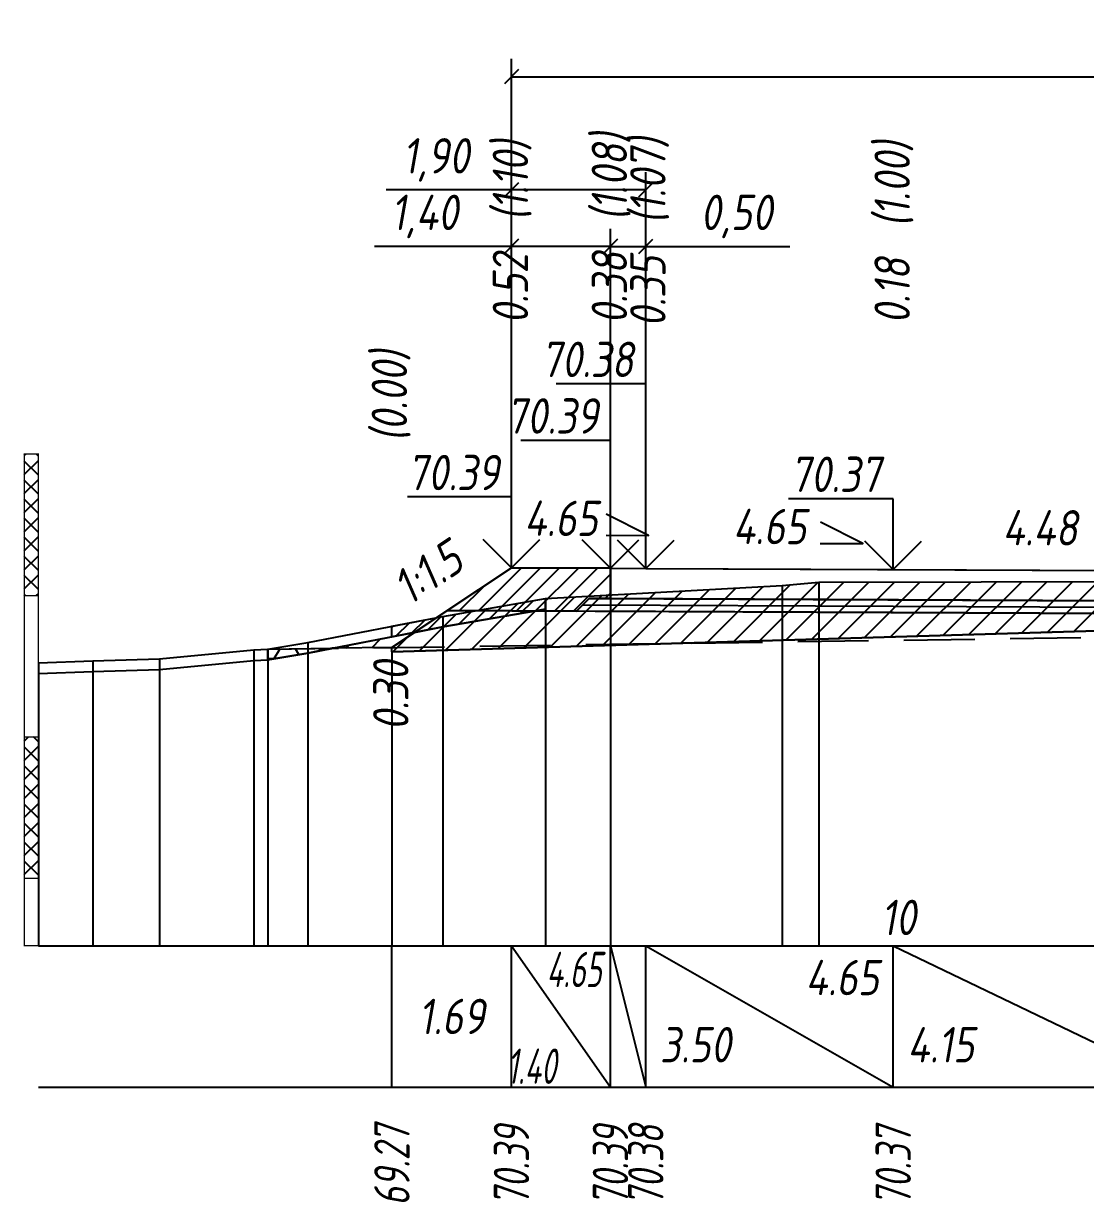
# Model space of a CAD drawing. Extents: x -717 to 1451, y -133302 to 233.
# Drawn here: x 78.9 to 154, y -7346.2 to -7262.8 of the extents above; entities that cross this region are included whole.
import ezdxf
from ezdxf.enums import TextEntityAlignment as Align

# ---------------------------------------------------------------- set-up
doc = ezdxf.new("R2010")
doc.units = 0
doc.linetypes.add('штриховая', pattern=[0.75, 0.5, -0.25])
for name, color, linetype in [('Интерполированный поперечник', 2, 'Continuous'), ('Код_514', 1, 'Continuous'), ('Контур_0', 7, 'Continuous'), ('Контур_2521', 7, 'Continuous'), ('Контур_2564', 7, 'Continuous'), ('Контур_2660', 7, 'Continuous'), ('Контур_2665', 7, 'Continuous'), ('Контур_400', 7, 'Continuous'), ('Контур_508', 7, 'Continuous'), ('Контур_512', 7, 'Continuous'), ('Контур_513', 7, 'Continuous'), ('Контур_818', 7, 'Continuous'), ('Красный поперечник', 1, 'Continuous'), ('Линейка абсолютных высот', 7, 'Continuous'), ('Объём_2501', 7, 'Continuous'), ('Объём_2564', 7, 'Continuous'), ('Объём_2650', 7, 'Continuous'), ('Объём_2660', 7, 'Continuous'), ('Объём_2661', 7, 'Continuous'), ('Объём_2665', 7, 'Continuous'), ('Объём_2666', 7, 'Continuous'), ('Объём_2667', 7, 'Continuous'), ('Объём_2668', 7, 'Continuous'), ('Объём_2669', 7, 'Continuous'), ('Объём_2675', 7, 'Continuous'), ('Откосы', 7, 'Continuous'), ('Отметки покрытия', 7, 'Continuous'), ('Рабочие отметки', 7, 'Continuous'), ('Рабочие отметки доп.', 7, 'Continuous'), ('Слои выравнивания', 7, 'Continuous'), ('Таблица', 7, 'Continuous'), ('Уклоны проезжей части', 7, 'Continuous'), ('Черный поперечник', 3, 'Continuous')]:
    doc.layers.add(name, color=color, linetype=linetype)
for name, color, linetype, true_color in [('Контур_2540', 2, 'Continuous', 0xffff00), ('Контур_2560', 2, 'Continuous', 0xffff00), ('Контур_2561', 7, 'Continuous', 0xff8040), ('Контур_2562', 3, 'Continuous', 0x00ff00), ('Контур_2563', 7, 'Continuous', 0xff8000), ('Контур_2570', 7, 'Continuous', 0x80ff00), ('Контур_2736', 4, 'Continuous', 0x00ffff), ('Контур_2737', 4, 'Continuous', 0x00ffff), ('Контур_2738', 4, 'Continuous', 0x00ffff), ('Контур_2739', 4, 'Continuous', 0x00ffff), ('Контур_2741', 4, 'Continuous', 0x00ffff), ('Контур_2742', 4, 'Continuous', 0x00ffff), ('Контур_2743', 4, 'Continuous', 0x00ffff), ('Контур_2744', 7, 'Continuous', 0xa4ffff), ('Контур_2745', 7, 'Continuous', 0xa4ffff), ('Контур_2747', 4, 'Continuous', 0x00ffff), ('Контур_2748', 4, 'Continuous', 0x00ffff), ('Контур_2749', 4, 'Continuous', 0x00ffff), ('Контур_2750', 4, 'Continuous', 0x00ffff), ('Контур_2751', 4, 'Continuous', 0x00ffff), ('Контур_2752', 4, 'Continuous', 0x00ffff), ('Контур_402', 7, 'Continuous', 0xff6464), ('Контур_703', 4, 'Continuous', 0x00ffff), ('Контур_705', 4, 'Continuous', 0x00ffff), ('Контур_707', 4, 'Continuous', 0x00ffff), ('Контур_720', 131, 'Continuous', 0xaaffff), ('Объём_2500', 7, 'Continuous', 0xc0c0c0), ('Объём_2520', 7, 'Continuous', 0x80ffff), ('Объём_2540', 2, 'Continuous', 0xffff00), ('Объём_2560', 2, 'Continuous', 0xffff00), ('Объём_2561', 7, 'Continuous', 0xff8040), ('Объём_2562', 3, 'Continuous', 0x00ff00), ('Объём_2563', 7, 'Continuous', 0xff8000), ('Объём_2570', 7, 'Continuous', 0x80ff00), ('Объём_2600', 7, 'Continuous', 0x808000), ('Объём_2746', 2, 'Continuous', 0xffff00)]:
    doc.layers.add(name, color=color, linetype=linetype, true_color=true_color)
doc.styles.get("Standard").update_dxf_attribs({"font": 'txt', "height": 2.5})
doc.styles.add('М', font='romand.shx', dxfattribs={"width": 0.8, "oblique": 10, "height": 2.5})
doc.dimstyles.new('ISO-25', dxfattribs={"dimtxt": 2.5, "dimasz": 2.5, "dimexe": 1.25, "dimexo": 0.625, "dimtad": 1, "dimtxsty": 'Standard', "dimcen": 2.5, "dimadec": 0, "dimazin": 0, "dimtfac": 1, "dimtmove": 0, "dimatfit": 3, "dimfxl": 1, "dimarcsym": 0})

# ---------------------------------------------------------------- blocks, each defined once
blk = doc.blocks.new('_Oblique')
at = {"color": 0, "linetype": 'ByBlock', "lineweight": -2}
blk.add_line((-0.5, -0.5), (0.5, 0.5), dxfattribs=at)
blk = doc.blocks.new('*D154')
at = {"color": 0, "lineweight": -2, "transparency": 16777216}
for p, q in [((113.456, -7300.712), (113.456, -7277.306)), ((120.456, -7300.745), (120.456, -7277.306)), ((113.456, -7278.556), (103.773, -7278.556)), ((120.456, -7278.556), (113.456, -7278.556))]:
    blk.add_line(p, q, dxfattribs=at)
at = {"layer": 'Defpoints', "color": 0, "transparency": 16777216}
for p in [(120.456, -7278.556), (113.456, -7301.337), (120.456, -7301.37)]:
    blk.add_point(p, dxfattribs=at)
at = {"color": 0, "lineweight": -2, "transparency": 16777216, "rotation": 180}
blk.add_blockref('_Oblique', (113.456, -7278.556), dxfattribs=at)
at = {"color": 0, "lineweight": -2, "transparency": 16777216}
blk.add_blockref('_Oblique', (120.456, -7278.556), dxfattribs=at)
at = {"color": 0, "transparency": 16777216, "insert": (107.313, -7276.443), "char_height": 2.5, "width": 8.75, "attachment_point": 5, "style": 'М'}
blk.add_mtext('1,40', dxfattribs=at)
blk = doc.blocks.new('*D156')
at = {"color": 0, "lineweight": -2, "transparency": 16777216}
for p, q in [((120.456, -7300.745), (120.456, -7277.306)), ((122.956, -7300.757), (122.956, -7277.306)), ((120.456, -7278.556), (122.956, -7278.556)), ((122.956, -7278.556), (133.133, -7278.556))]:
    blk.add_line(p, q, dxfattribs=at)
at = {"layer": 'Defpoints', "color": 0, "transparency": 16777216}
for p in [(122.956, -7278.556), (120.456, -7301.37), (122.956, -7301.382)]:
    blk.add_point(p, dxfattribs=at)
at = {"color": 0, "lineweight": -2, "transparency": 16777216, "rotation": 180}
blk.add_blockref('_Oblique', (120.456, -7278.556), dxfattribs=at)
at = {"color": 0, "lineweight": -2, "transparency": 16777216}
blk.add_blockref('_Oblique', (122.956, -7278.556), dxfattribs=at)
at = {"color": 0, "transparency": 16777216, "insert": (129.372, -7276.443), "char_height": 2.5, "width": 9.16667, "attachment_point": 5, "style": 'М'}
blk.add_mtext('0,50', dxfattribs=at)
blk = doc.blocks.new('*D159')
at = {"color": 0, "lineweight": -2, "transparency": 16777216}
for p, q in [((113.456, -7300.712), (113.456, -7273.306)), ((122.956, -7300.757), (122.956, -7273.306)), ((113.456, -7274.556), (104.582, -7274.556)), ((122.956, -7274.556), (113.456, -7274.556))]:
    blk.add_line(p, q, dxfattribs=at)
at = {"layer": 'Defpoints', "color": 0, "transparency": 16777216}
for p in [(122.956, -7274.556), (113.456, -7301.337), (122.956, -7301.382)]:
    blk.add_point(p, dxfattribs=at)
at = {"color": 0, "lineweight": -2, "transparency": 16777216, "rotation": 180}
blk.add_blockref('_Oblique', (113.456, -7274.556), dxfattribs=at)
at = {"color": 0, "lineweight": -2, "transparency": 16777216}
blk.add_blockref('_Oblique', (122.956, -7274.556), dxfattribs=at)
at = {"color": 0, "transparency": 16777216, "insert": (108.123, -7272.443), "char_height": 2.5, "width": 8.75, "attachment_point": 5, "style": 'М'}
blk.add_mtext('1,90', dxfattribs=at)
blk = doc.blocks.new('*D160')
at = {"color": 0, "lineweight": -2, "transparency": 16777216}
for p, q in [((113.456, -7300.712), (113.456, -7265.306)), ((208.956, -7302.208), (208.956, -7265.306)), ((113.456, -7266.556), (208.956, -7266.556))]:
    blk.add_line(p, q, dxfattribs=at)
at = {"layer": 'Defpoints', "color": 0, "transparency": 16777216}
for p in [(208.956, -7266.556), (113.456, -7301.337), (208.956, -7302.833)]:
    blk.add_point(p, dxfattribs=at)
at = {"color": 0, "lineweight": -2, "transparency": 16777216, "rotation": 180}
blk.add_blockref('_Oblique', (113.456, -7266.556), dxfattribs=at)
at = {"color": 0, "lineweight": -2, "transparency": 16777216}
blk.add_blockref('_Oblique', (208.956, -7266.556), dxfattribs=at)
at = {"color": 0, "transparency": 16777216, "insert": (161.206, -7264.443), "char_height": 2.5, "width": 10.41667, "attachment_point": 5, "style": 'М'}
blk.add_mtext('19,10', dxfattribs=at)

msp = doc.modelspace()

# ---------------------------------------------------------------- hatches: boundary and pattern name
at = {"layer": 'Линейка абсолютных высот'}
h = msp.add_hatch(dxfattribs=at)
h.set_pattern_fill('ANSI37', scale=0.3, style=0)
h.paths.add_polyline_path([(80, -7303.243), (80, -7293.243), (79, -7293.243), (79, -7303.243)])
h = msp.add_hatch(dxfattribs=at)
h.set_pattern_fill('ANSI37', scale=0.3, style=0)
h.paths.add_polyline_path([(80, -7323.243), (80, -7313.243), (79, -7313.243), (79, -7323.243)])
at = {"layer": 'Объём_2563'}
h = msp.add_hatch(dxfattribs=at)
h.set_pattern_fill('ANSI31', color=256, scale=0.3)
h.paths.add_polyline_path([(113.456, -7301.275), (120.456, -7301.307), (120.456, -7303.457), (118.956, -7303.45), (118.06, -7304.346), (108.913, -7304.304)])
at = {"layer": 'Объём_2570'}
h = msp.add_hatch(dxfattribs=at)
h.set_pattern_fill('ANSI31', color=256, scale=0.2)
h.paths.add_polyline_path([(115.87, -7304.205), (108.59, -7305.466), (105, -7306.159), (105, -7305.409), (108.59, -7304.716), (115.87, -7303.455)])
at = {"layer": 'Объём_2600'}
h = msp.add_hatch(dxfattribs=at)
h.set_pattern_fill('ANSI31', color=6, scale=0.4)
h.paths.add_polyline_path([(161.206, -7305.543), (105, -7307.229), (105, -7306.912), (100.783, -7306.973), (108.59, -7305.466), (115.87, -7304.205), (115.87, -7303.455), (132.592, -7302.522), (135.183, -7302.29), (158.154, -7302.247), (161.206, -7302.247)])
h = msp.add_hatch(dxfattribs=at)
h.set_pattern_fill('HONEY', color=5, scale=0.3)
h.paths.add_polyline_path([(99.046, -7307.308), (96.22, -7307.789), (96.22, -7307.039), (100.783, -7306.973)])

# ---------------------------------------------------------------- linework, layer by layer
at = {"layer": 'Интерполированный поперечник', "linetype": 'штриховая', "ltscale": 10, "flags": 128}
msp.add_lwpolyline([(96.22, -7307.039), (224.367, -7305.191)], dxfattribs=at)
at = {"layer": 'Код_514'}
for p, q in [((105, -7338), (105, -7328)), ((113.456, -7338), (113.456, -7328)), ((113.456, -7328), (120.456, -7338)), ((120.456, -7338), (120.456, -7328)), ((120.456, -7328), (122.956, -7338)), ((122.956, -7338), (122.956, -7328)), ((122.956, -7328), (140.456, -7338)), ((140.456, -7338), (140.456, -7328)), ((140.456, -7328), (161.206, -7338))]:
    msp.add_line(p, q, dxfattribs=at)
at = {"layer": 'Контур_0', "flags": 128}
for points in [[(113.456, -7301.275), (105, -7306.912), (105, -7306.912), (105, -7306.912), (105, -7306.912), (105, -7306.912), (105, -7306.912), (105, -7306.912), (105, -7306.912), (105, -7306.912), (105, -7306.912), (105, -7306.912), (105, -7306.912), (105, -7306.912), (105, -7306.912), (105, -7306.912)], [(113.456, -7301.275), (105, -7306.912), (105, -7306.912), (105, -7306.912), (105, -7306.912), (105, -7306.912), (105, -7306.912), (105, -7306.912), (105, -7306.912), (105, -7306.912), (105, -7306.912), (105, -7306.912), (105, -7306.912), (105, -7306.912), (105, -7306.912), (105, -7306.912), (105, -7306.912), (105, -7306.912), (105, -7306.912), (105, -7306.912), (105, -7306.912), (105, -7306.912), (105, -7306.912), (105, -7306.912), (105, -7306.912), (105, -7306.912), (105, -7306.912), (105, -7306.912), (105, -7306.912), (105, -7306.912)], [(122.956, -7301.319), (161.206, -7301.493), (161.206, -7303.643), (120.456, -7303.457), (120.456, -7301.307), (122.956, -7301.319), (122.956, -7301.319)], [(108.913, -7304.304), (118.06, -7304.346), (118.956, -7303.45), (120.456, -7303.457)], [(140.456, -7304.45), (118.06, -7304.346), (118.956, -7303.45), (161.206, -7303.643), (161.206, -7304.543), (140.456, -7304.45), (140.456, -7304.45)]]:
    msp.add_lwpolyline(points, dxfattribs=at)
at = {"layer": 'Контур_2521', "color": 250, "flags": 128}
msp.add_lwpolyline([(118.508, -7303.898), (140.456, -7304), (161.206, -7304.093)], dxfattribs=at)
at = {"layer": 'Контур_2540', "flags": 128}
msp.add_lwpolyline([(108.913, -7304.304), (161.206, -7304.543), (161.206, -7305.543), (105, -7307.229), (105, -7306.912), (108.913, -7304.304), (108.913, -7304.304)], dxfattribs=at)
at = {"layer": 'Контур_2560', "flags": 128}
msp.add_lwpolyline([(113.456, -7301.275), (113.456, -7301.275), (113.456, -7301.275), (120.456, -7301.307)], dxfattribs=at)
at = {"layer": 'Контур_2561', "flags": 128}
msp.add_lwpolyline([(120.456, -7301.307), (120.456, -7301.307), (113.456, -7301.275), (113.456, -7301.275), (120.456, -7301.307)], dxfattribs=at)
at = {"layer": 'Контур_2562', "flags": 128}
msp.add_lwpolyline([(113.456, -7301.275), (113.456, -7301.275), (113.456, -7301.275), (113.456, -7301.275), (113.456, -7301.275)], dxfattribs=at)
at = {"layer": 'Контур_2563', "flags": 128}
msp.add_lwpolyline([(113.456, -7301.275), (120.456, -7301.307), (120.456, -7303.457), (118.956, -7303.45), (118.06, -7304.346), (108.913, -7304.304), (113.456, -7301.275), (113.456, -7301.275)], dxfattribs=at)
at = {"layer": 'Контур_2564', "flags": 128}
msp.add_lwpolyline([(113.456, -7301.275), (120.456, -7301.307)], dxfattribs=at)
at = {"layer": 'Контур_2570', "flags": 128}
msp.add_lwpolyline([(80, -7308.75), (83.85, -7308.616), (88.563, -7308.473), (95.233, -7307.838), (96.22, -7307.789), (96.22, -7307.789), (99.046, -7307.308), (108.59, -7305.466), (115.87, -7304.205), (115.87, -7303.455), (132.592, -7302.522), (135.183, -7302.29), (158.154, -7302.247)], dxfattribs=at)
at = {"layer": 'Контур_2660', "flags": 128}
msp.add_lwpolyline([(105, -7307.229), (161.206, -7305.543)], dxfattribs=at)
at = {"layer": 'Контур_2665', "flags": 128}
msp.add_lwpolyline([(113.456, -7301.275), (113.456, -7301.275)], dxfattribs=at)
at = {"layer": 'Контур_2736', "flags": 128}
msp.add_lwpolyline([(113.456, -7301.275), (105, -7306.912)], dxfattribs=at)
at = {"layer": 'Контур_2737', "flags": 128}
msp.add_lwpolyline([(105, -7306.912), (105, -7306.912)], dxfattribs=at)
at = {"layer": 'Контур_2738', "flags": 128}
msp.add_lwpolyline([(105, -7306.912), (105, -7306.912)], dxfattribs=at)
at = {"layer": 'Контур_2739', "flags": 128}
msp.add_lwpolyline([(105, -7306.912), (105, -7306.912)], dxfattribs=at)
at = {"layer": 'Контур_2741', "flags": 128}
msp.add_lwpolyline([(105, -7306.912), (105, -7306.912)], dxfattribs=at)
at = {"layer": 'Контур_2742', "flags": 128}
msp.add_lwpolyline([(105, -7306.912), (105, -7306.912)], dxfattribs=at)
at = {"layer": 'Контур_2743', "flags": 128}
msp.add_lwpolyline([(105, -7306.912), (105, -7306.912)], dxfattribs=at)
at = {"layer": 'Контур_2744', "flags": 128}
msp.add_lwpolyline([(105, -7306.912), (105, -7306.912)], dxfattribs=at)
msp.add_lwpolyline([(105, -7306.912), (105, -7306.912)], dxfattribs=at)
msp.add_lwpolyline([(105, -7306.912), (105, -7306.912)], dxfattribs=at)
msp.add_lwpolyline([(105, -7306.912), (105, -7306.912)], dxfattribs=at)
msp.add_lwpolyline([(105, -7306.912), (105, -7306.912)], dxfattribs=at)
msp.add_lwpolyline([(105, -7306.912), (105, -7306.912)], dxfattribs=at)
at = {"layer": 'Контур_2745', "flags": 128}
msp.add_lwpolyline([(105, -7306.912), (105, -7306.912)], dxfattribs=at)
msp.add_lwpolyline([(105, -7306.912), (105, -7306.912)], dxfattribs=at)
msp.add_lwpolyline([(105, -7306.912), (105, -7306.912)], dxfattribs=at)
msp.add_lwpolyline([(105, -7306.912), (105, -7306.912)], dxfattribs=at)
msp.add_lwpolyline([(105, -7306.912), (105, -7306.912)], dxfattribs=at)
msp.add_lwpolyline([(105, -7306.912), (105, -7306.912)], dxfattribs=at)
at = {"layer": 'Контур_2747', "flags": 128}
msp.add_lwpolyline([(105, -7306.912), (105, -7306.912)], dxfattribs=at)
at = {"layer": 'Контур_2748', "flags": 128}
msp.add_lwpolyline([(105, -7306.912), (105, -7306.912)], dxfattribs=at)
at = {"layer": 'Контур_2749', "flags": 128}
msp.add_lwpolyline([(105, -7306.912), (105, -7306.912)], dxfattribs=at)
at = {"layer": 'Контур_2750', "flags": 128}
msp.add_lwpolyline([(105, -7306.912), (105, -7306.912)], dxfattribs=at)
at = {"layer": 'Контур_2751', "flags": 128}
msp.add_lwpolyline([(105, -7306.912), (105, -7306.912)], dxfattribs=at)
at = {"layer": 'Контур_2752', "flags": 128}
msp.add_lwpolyline([(105, -7306.912), (105, -7306.912)], dxfattribs=at)
at = {"layer": 'Контур_400', "flags": 128}
msp.add_lwpolyline([(120.456, -7301.307), (122.956, -7301.319), (122.956, -7301.319), (122.956, -7301.319), (122.956, -7301.319), (122.956, -7301.319), (122.956, -7301.319), (140.456, -7301.4), (161.206, -7301.493)], dxfattribs=at)
at = {"layer": 'Контур_402', "flags": 128}
msp.add_lwpolyline([(105, -7307.229), (161.206, -7305.543), (161.206, -7303.643), (181.956, -7304.142), (188.126, -7304.296), (188.126, -7306.351), (215.561, -7307.174)], dxfattribs=at)
at = {"layer": 'Контур_508', "flags": 128}
msp.add_lwpolyline([(105, -7307.229), (161.206, -7305.543), (161.206, -7303.643), (181.956, -7304.142), (188.126, -7304.296), (188.126, -7306.351), (215.561, -7307.174), (215.561, -7307.038), (217.358, -7307.038), (220.035, -7305.253)], dxfattribs=at)
at = {"layer": 'Контур_512', "flags": 128}
msp.add_lwpolyline([(105, -7307.229), (161.206, -7305.543)], dxfattribs=at)
at = {"layer": 'Контур_513', "flags": 128}
msp.add_lwpolyline([(105, -7307.229), (161.206, -7305.543), (161.206, -7303.643), (181.956, -7304.142), (188.126, -7304.296), (188.126, -7306.351), (215.561, -7307.174), (215.561, -7307.038), (217.358, -7307.038), (220.035, -7305.253)], dxfattribs=at)
at = {"layer": 'Контур_703', "flags": 128}
for points in [[(113.456, -7301.275), (105, -7306.912)], [(105, -7306.912), (105, -7306.912)]]:
    msp.add_lwpolyline(points, dxfattribs=at)
at = {"layer": 'Контур_705', "flags": 128}
msp.add_lwpolyline([(105, -7306.912), (105, -7306.912)], dxfattribs=at)
at = {"layer": 'Контур_707', "flags": 128}
msp.add_lwpolyline([(105, -7306.912), (105, -7306.912)], dxfattribs=at)
at = {"layer": 'Контур_720', "flags": 128}
msp.add_lwpolyline([(105, -7306.912), (105, -7306.912)], dxfattribs=at)
at = {"layer": 'Контур_818', "flags": 128}
msp.add_lwpolyline([(105, -7306.159), (108.59, -7305.466), (115.87, -7304.205), (115.87, -7303.455), (132.592, -7302.522), (135.183, -7302.29), (158.154, -7302.247), (161.206, -7302.247), (161.519, -7302.247), (184.651, -7302.89), (188.126, -7302.961), (190.603, -7303.08), (208.408, -7303.919), (208.408, -7304.669), (210.372, -7304.894), (220.035, -7305.617)], dxfattribs=at)
at = {"layer": 'Красный поперечник'}
for p, q in [((105, -7306.912), (113.456, -7301.275)), ((113.456, -7301.275), (120.456, -7301.307)), ((120.456, -7301.307), (122.956, -7301.319)), ((122.956, -7301.319), (140.456, -7301.4)), ((140.456, -7301.4), (161.206, -7301.493)), ((105, -7307.229), (105, -7328))]:
    msp.add_line(p, q, dxfattribs=at)
at = {"layer": 'Линейка абсолютных высот', "color": 7, "const_width": 0.1, "flags": 128}
for points in [[(80, -7303.243), (80, -7293.243), (79, -7293.243), (79, -7303.243), (80, -7303.243)], [(80, -7313.243), (80, -7303.243), (79, -7303.243), (79, -7313.243), (80, -7313.243)], [(80, -7323.243), (80, -7313.243), (79, -7313.243), (79, -7323.243), (80, -7323.243)], [(80, -7328), (80, -7323.243), (79, -7323.243), (79, -7328), (80, -7328)]]:
    msp.add_lwpolyline(points, dxfattribs=at)
at = {"layer": 'Объём_2500', "flags": 128}
msp.add_lwpolyline([(122.956, -7301.319), (161.206, -7301.493), (161.206, -7303.643), (120.456, -7303.457), (120.456, -7301.307), (122.956, -7301.319), (122.956, -7301.319)], dxfattribs=at)
at = {"layer": 'Объём_2501', "flags": 128}
msp.add_lwpolyline([(120.456, -7301.307), (122.956, -7301.319), (122.956, -7301.319), (122.956, -7301.319), (122.956, -7301.319), (122.956, -7301.319), (122.956, -7301.319), (140.456, -7301.4), (161.206, -7301.493)], dxfattribs=at)
at = {"layer": 'Объём_2520', "color": 250, "flags": 128}
msp.add_lwpolyline([(140.456, -7304.45), (118.06, -7304.346), (118.956, -7303.45), (161.206, -7303.643), (161.206, -7304.543), (140.456, -7304.45), (140.456, -7304.45)], dxfattribs=at)
at = {"layer": 'Объём_2540', "flags": 128}
msp.add_lwpolyline([(108.913, -7304.304), (161.206, -7304.543), (161.206, -7305.543), (105, -7307.229), (105, -7306.912), (108.913, -7304.304), (108.913, -7304.304)], dxfattribs=at)
at = {"layer": 'Объём_2560', "flags": 128}
msp.add_lwpolyline([(113.456, -7301.275), (113.456, -7301.275), (113.456, -7301.275), (120.456, -7301.307)], dxfattribs=at)
at = {"layer": 'Объём_2561', "flags": 128}
msp.add_lwpolyline([(120.456, -7301.307), (120.456, -7301.307), (113.456, -7301.275), (113.456, -7301.275), (120.456, -7301.307)], dxfattribs=at)
at = {"layer": 'Объём_2562', "flags": 128}
msp.add_lwpolyline([(113.456, -7301.275), (113.456, -7301.275), (113.456, -7301.275), (113.456, -7301.275), (113.456, -7301.275)], dxfattribs=at)
at = {"layer": 'Объём_2563', "color": 250, "flags": 128}
msp.add_lwpolyline([(113.456, -7301.275), (120.456, -7301.307), (120.456, -7303.457), (118.956, -7303.45), (118.06, -7304.346), (108.913, -7304.304), (113.456, -7301.275), (113.456, -7301.275)], dxfattribs=at)
at = {"layer": 'Объём_2564', "flags": 128}
msp.add_lwpolyline([(113.456, -7301.275), (120.456, -7301.307)], dxfattribs=at)
at = {"layer": 'Объём_2570', "flags": 128}
msp.add_lwpolyline([(115.87, -7304.205), (108.59, -7305.466), (105, -7306.159), (105, -7305.409), (108.59, -7304.716), (115.87, -7303.455), (115.87, -7304.205), (115.87, -7304.205)], dxfattribs=at)
at = {"layer": 'Объём_2600', "color": 5, "flags": 128}
msp.add_lwpolyline([(99.046, -7307.308), (96.22, -7307.789), (96.22, -7307.039), (100.783, -7306.973), (99.046, -7307.308), (99.046, -7307.308)], dxfattribs=at)
at = {"layer": 'Объём_2650', "color": 6, "flags": 128}
msp.add_lwpolyline([(161.206, -7305.543), (105, -7307.229), (105, -7306.912), (100.783, -7306.973), (108.59, -7305.466), (115.87, -7304.205), (115.87, -7303.455), (132.592, -7302.522), (135.183, -7302.29), (158.154, -7302.247), (161.206, -7302.247), (161.206, -7305.543), (161.206, -7305.543)], dxfattribs=at)
at = {"layer": 'Объём_2660', "flags": 128}
msp.add_lwpolyline([(105, -7307.229), (161.206, -7305.543)], dxfattribs=at)
at = {"layer": 'Объём_2661', "flags": 128}
msp.add_lwpolyline([(113.456, -7301.275), (105, -7306.912)], dxfattribs=at)
at = {"layer": 'Объём_2665', "flags": 128}
msp.add_lwpolyline([(113.456, -7301.275), (113.456, -7301.275)], dxfattribs=at)
at = {"layer": 'Объём_2666', "flags": 128}
msp.add_lwpolyline([(113.456, -7301.275), (105, -7306.912)], dxfattribs=at)
at = {"layer": 'Объём_2667', "flags": 128}
msp.add_lwpolyline([(105, -7306.912), (105, -7306.912)], dxfattribs=at)
msp.add_lwpolyline([(105, -7306.912), (105, -7306.912)], dxfattribs=at)
at = {"layer": 'Объём_2668', "flags": 128}
msp.add_lwpolyline([(105, -7306.912), (105, -7306.912)], dxfattribs=at)
msp.add_lwpolyline([(105, -7306.912), (105, -7306.912)], dxfattribs=at)
at = {"layer": 'Объём_2669', "flags": 128}
msp.add_lwpolyline([(105, -7306.912), (105, -7306.912)], dxfattribs=at)
msp.add_lwpolyline([(105, -7306.912), (105, -7306.912)], dxfattribs=at)
at = {"layer": 'Объём_2675', "flags": 128}
msp.add_lwpolyline([(105, -7306.912), (105, -7306.912)], dxfattribs=at)
msp.add_lwpolyline([(105, -7306.912), (105, -7306.912)], dxfattribs=at)
msp.add_lwpolyline([(105, -7306.912), (105, -7306.912)], dxfattribs=at)
msp.add_lwpolyline([(105, -7306.912), (105, -7306.912)], dxfattribs=at)
msp.add_lwpolyline([(105, -7306.912), (105, -7306.912)], dxfattribs=at)
msp.add_lwpolyline([(105, -7306.912), (105, -7306.912)], dxfattribs=at)
msp.add_lwpolyline([(105, -7306.912), (105, -7306.912)], dxfattribs=at)
msp.add_lwpolyline([(105, -7306.912), (105, -7306.912)], dxfattribs=at)
msp.add_lwpolyline([(105, -7306.912), (105, -7306.912)], dxfattribs=at)
msp.add_lwpolyline([(105, -7306.912), (105, -7306.912)], dxfattribs=at)
msp.add_lwpolyline([(105, -7306.912), (105, -7306.912)], dxfattribs=at)
msp.add_lwpolyline([(105, -7306.912), (105, -7306.912)], dxfattribs=at)
at = {"layer": 'Объём_2746', "flags": 128}
msp.add_lwpolyline([(161.206, -7305.543), (105, -7307.229), (105, -7306.912), (106.59, -7305.852), (108.59, -7305.466), (115.87, -7304.205), (115.87, -7303.455), (132.592, -7302.522), (135.183, -7302.29), (158.154, -7302.247), (161.206, -7302.247), (161.206, -7305.543), (161.206, -7305.543)], dxfattribs=at)
at = {"layer": 'Откосы', "color": 1, "flags": 128}
for points in [[(120.147, -7298.981), (123.147, -7298.994), (120.154, -7297.481)], [(135.293, -7299.559), (138.293, -7299.572), (135.3, -7298.059)]]:
    msp.add_lwpolyline(points, dxfattribs=at)
at = {"layer": 'Отметки покрытия', "color": 1}
for p, q in [((122.956, -7288.275), (116.606, -7288.275)), ((122.956, -7301.319), (122.956, -7288.275)), ((120.456, -7292.275), (114.106, -7292.275)), ((120.456, -7301.307), (120.456, -7292.275)), ((113.456, -7296.275), (106.106, -7296.275)), ((113.456, -7301.275), (113.456, -7296.275)), ((140.456, -7296.4), (133.056, -7296.4)), ((140.456, -7301.4), (140.456, -7296.4)), ((113.456, -7301.275), (111.456, -7299.275)), ((113.456, -7301.275), (115.456, -7299.275)), ((120.456, -7301.307), (118.456, -7299.307)), ((120.456, -7301.307), (122.456, -7299.307)), ((122.956, -7301.319), (120.956, -7299.319)), ((122.956, -7301.319), (124.956, -7299.319)), ((140.456, -7301.4), (138.456, -7299.4)), ((140.456, -7301.4), (142.456, -7299.4))]:
    msp.add_line(p, q, dxfattribs=at)
at = {"layer": 'Слои выравнивания'}
msp.add_line((120.456, -7301.307), (120.456, -7328), dxfattribs=at)
at = {"layer": 'Таблица'}
for p, q in [((80, -7328), (245.035, -7328)), ((80, -7338), (245.035, -7338))]:
    msp.add_line(p, q, dxfattribs=at)
at = {"layer": 'Черный поперечник', "color": 7}
for p, q in [((132.592, -7302.522), (132.592, -7328)), ((135.183, -7302.29), (135.183, -7328)), ((115.87, -7303.455), (115.87, -7328)), ((108.59, -7304.716), (108.59, -7328)), ((95.233, -7307.088), (95.233, -7328)), ((96.22, -7307.039), (96.22, -7328)), ((99.046, -7306.558), (99.046, -7328)), ((80, -7308), (80, -7328)), ((83.85, -7307.866), (83.85, -7328)), ((88.563, -7307.723), (88.563, -7328))]:
    msp.add_line(p, q, dxfattribs=at)
at = {"layer": 'Черный поперечник', "flags": 128}
msp.add_lwpolyline([(80, -7308), (83.85, -7307.866), (88.563, -7307.723), (95.233, -7307.088), (96.22, -7307.039), (99.046, -7306.558), (108.59, -7304.716), (115.87, -7303.455), (132.592, -7302.522), (135.183, -7302.29), (158.154, -7302.247), (161.206, -7302.247), (161.519, -7302.247), (184.651, -7302.89), (188.126, -7302.961), (190.603, -7303.08), (208.408, -7303.919), (210.372, -7304.144), (224.367, -7305.191), (233.014, -7303.906), (240.794, -7302.778), (245.035, -7302.893)], dxfattribs=at)

# ---------------------------------------------------------------- texts
at = {"layer": 'Код_514', "style": 'М', "oblique": 10}
for width, p in [(0.6, (119.835, -7328.431)), (0.8, (139.456, -7329))]:
    msp.add_text('4.65', height=2.5, dxfattribs=dict(at, width=width)).set_placement(p, align=Align.TOP_RIGHT)
at = {"layer": 'Код_514', "style": 'М', "oblique": 10, "width": 0.8}
msp.add_text('1.69', height=2.5, dxfattribs=at).set_placement((109.228, -7333), align=Align.MIDDLE_CENTER)
at = {"layer": 'Код_514', "style": 'М', "oblique": 10}
for s, width, p in [('3.50', 0.8, (123.956, -7337)), ('4.15', 0.8, (141.456, -7337)), ('1.40', 0.6, (113.126, -7338.52))]:
    msp.add_text(s, height=2.5, dxfattribs=dict(at, width=width)).set_placement(p, align=Align.BOTTOM_LEFT)
at = {"layer": 'Код_514', "style": 'М', "oblique": 10, "width": 0.7}
for s, p in [('69.27', (105, -7346.382)), ('70.39', (113.456, -7346.382)), ('70.39', (120.456, -7346.382)), ('70.38', (122.956, -7346.382)), ('70.37', (140.456, -7346.382))]:
    msp.add_text(s, height=2.5, rotation=90, dxfattribs=at).set_placement(p, align=Align.MIDDLE_LEFT)
at = {"layer": 'Отметки покрытия', "color": 1, "style": 'М', "oblique": 10, "width": 0.8}
for s, p in [('70.38', (122.097, -7288.544)), ('70.39', (119.597, -7292.544)), ('70.39', (112.597, -7296.544)), ('70.37', (139.597, -7296.669))]:
    msp.add_text(s, height=2.5, dxfattribs=at).set_placement(p, align=Align.BOTTOM_RIGHT)
at = {"layer": 'Рабочие отметки', "color": 1, "style": 'М', "oblique": 10, "width": 0.8}
for s, p in [('0.52', (113.378, -7284.025)), ('0.38', (120.378, -7284.025)), ('0.35', (123.103, -7284.25)), ('0.18', (140.378, -7284.025))]:
    msp.add_text(s, height=2.5, rotation=90, dxfattribs=at).set_placement(p, align=Align.MIDDLE_LEFT)
msp.add_text('0.30', height=2.5, rotation=90, dxfattribs=at).set_placement((104.922, -7307.843), align=Align.MIDDLE_RIGHT)
at = {"layer": 'Рабочие отметки доп.', "color": 1, "style": 'М', "oblique": 10, "width": 0.8}
for s, p in [('(1.08)', (120.378, -7276.725)), ('(1.10)', (113.378, -7276.725)), ('(1.07)', (123.103, -7276.95)), ('(1.00)', (140.378, -7277.175)), ('(0.00)', (104.819, -7292.347))]:
    msp.add_text(s, height=2.5, rotation=90, dxfattribs=at).set_placement(p, align=Align.MIDDLE_LEFT)
at = {"layer": 'Слои выравнивания', "style": 'М', "oblique": 10, "width": 0.8}
msp.add_text('10', height=2.5, dxfattribs=at).set_placement((140.831, -7328), align=Align.BOTTOM_CENTER)
at = {"layer": 'Уклоны проезжей части', "color": 1, "style": 'М', "oblique": 10, "width": 0.8}
for s, rotation, p in [('4.65', 359.73371, (116.961, -7299.782)), ('4.65', 359.73371, (131.711, -7300.36)), ('4.48', 359.74333, (150.835, -7300.447)), ('1:1.5', 33.69007, (108.673, -7303.261))]:
    msp.add_text(s, height=2.5, rotation=rotation, dxfattribs=at).set_placement(p, align=Align.BOTTOM_CENTER)

# ---------------------------------------------------------------- dimensions: what is measured, and where the dimension line sits
at = {"color": 5}
dim = msp.add_linear_dim(base=(208.956, -7266.556), p1=(113.456, -7301.337), p2=(208.956, -7302.833), angle=180, dimstyle='ISO-25', override={"dimasz": 1, "dimlfac": 0.2, "dimzin": 0, "dimtxsty": 'М', "dimblk1": 'Oblique', "dimblk2": 'Oblique', "dimsah": 1}, dxfattribs=at)
dim.commit()
dim.dimension.update_dxf_attribs({"geometry": '*D160', "text_midpoint": (161.206, -7264.443)})
for base, p1, p2, picture, middle in [((122.956, -7274.556), (113.456, -7301.337), (122.956, -7301.382), '*D159', (108.123, -7274.556)), ((120.456, -7278.556), (113.456, -7301.337), (120.456, -7301.37), '*D154', (107.313, -7278.556)), ((122.956, -7278.556), (120.456, -7301.37), (122.956, -7301.382), '*D156', (129.372, -7278.556))]:
    dim = msp.add_linear_dim(base=base, p1=p1, p2=p2, angle=180, dimstyle='ISO-25', override={"dimasz": 1, "dimlfac": 0.2, "dimzin": 0, "dimtxsty": 'М', "dimblk1": 'Oblique', "dimblk2": 'Oblique', "dimsah": 1}, dxfattribs=at)
    dim.commit()
    dim.dimension.update_dxf_attribs({"geometry": picture, "text_midpoint": middle, "dimtype": 160})

doc.saveas('drawing.dxf')
